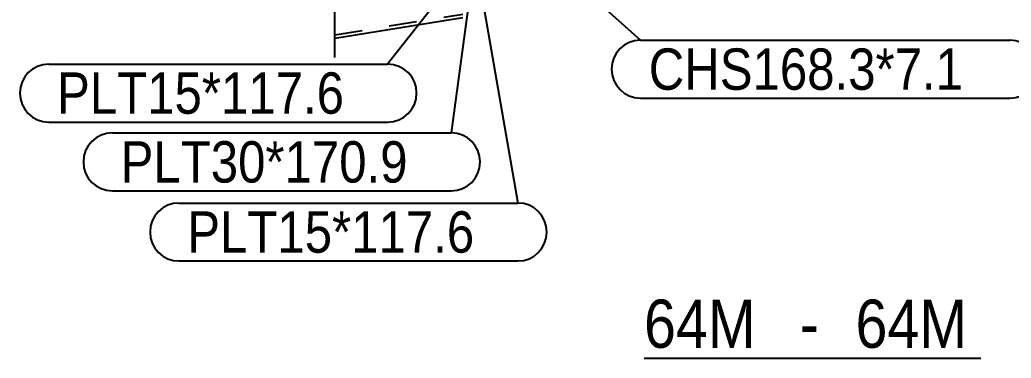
# Model space of a CAD drawing. Header units: millimetres. Extents: x 150000 to 150841, y 150000 to 150594.
# Drawn here: x 150396.7 to 150468.6, y 150425.5 to 150450 of the extents above; entities that cross this region are included whole.
import ezdxf

# ---------------------------------------------------------------- set-up
doc = ezdxf.new("R2010")
doc.units = ezdxf.units.MM
doc.linetypes.add('XKITLINE00', pattern=[0])
doc.linetypes.add('XKITLINE02', pattern=[4, 2, -2])
doc.styles.add('ARIAL', font='arial.ttf')

msp = doc.modelspace()

# ---------------------------------------------------------------- linework, layer by layer
at = {"color": 7, "linetype": 'XKITLINE00'}
for p, q in [((150429.942, 150453.419), (150432.841, 150436.701)), ((150428.551, 150453.309), (150423.406, 150446.777)), ((150429.299, 150451.266), (150428.011, 150441.786)), ((150439.252, 150450.727), (150441.731, 150448.514)), ((150441.731, 150448.514), (150468.508, 150448.514)), ((150398.849, 150446.777), (150423.406, 150446.777)), ((150441.731, 150444.314), (150468.508, 150444.314)), ((150398.849, 150442.577), (150423.406, 150442.577)), ((150403.454, 150441.786), (150428.011, 150441.786)), ((150403.454, 150437.586), (150428.011, 150437.586)), ((150408.284, 150436.701), (150432.841, 150436.701)), ((150408.284, 150432.501), (150432.841, 150432.501))]:
    msp.add_line(p, q, dxfattribs=at)
at = {"color": 1, "linetype": 'XKITLINE00'}
msp.add_line((150419.574, 150447.265), (150419.574, 150451.265), dxfattribs=at)
at = {"color": 7, "linetype": 'XKITLINE02'}
msp.add_line((150419.579, 150448.906), (150428.853, 150450.399), dxfattribs=at)
at = {"color": 2, "linetype": 'XKITLINE00'}
msp.add_line((150419.579, 150448.666), (150428.853, 150450.159), dxfattribs=at)
at = {"color": 6, "linetype": 'XKITLINE00'}
msp.add_line((150441.989, 150425.451), (150466.396, 150425.451), dxfattribs=at)
at = {"color": 7, "linetype": 'XKITLINE00'}
for centre, start, end in [((150441.731, 150446.414), 90, 270), ((150468.508, 150446.414), 270, 90), ((150398.849, 150444.677), 90, 270), ((150423.406, 150444.677), 270, 90), ((150403.454, 150439.686), 90, 270), ((150428.011, 150439.686), 270, 90), ((150408.284, 150434.601), 90, 270), ((150432.841, 150434.601), 270, 90)]:
    msp.add_arc(centre, 2.1, start, end, dxfattribs=at)

# ---------------------------------------------------------------- texts
at = {"color": 3, "style": 'ARIAL', "width": 0.85}
for s, p in [('CHS168.3*7.1', (150442.331, 150444.914)), ('PLT15*117.6', (150399.449, 150443.177)), ('PLT30*170.9', (150404.054, 150438.186)), ('PLT15*117.6', (150408.884, 150433.101))]:
    msp.add_text(s, height=3, dxfattribs=at).set_placement(p)
at = {"color": 6, "style": 'ARIAL', "width": 0.85}
for s, p in [('64M', (150441.989, 150426.201)), ('64M', (150457.316, 150426.201)), (' - ', (150452.119, 150426.201))]:
    msp.add_text(s, height=3.5, dxfattribs=at).set_placement(p)

doc.saveas('drawing.dxf')
